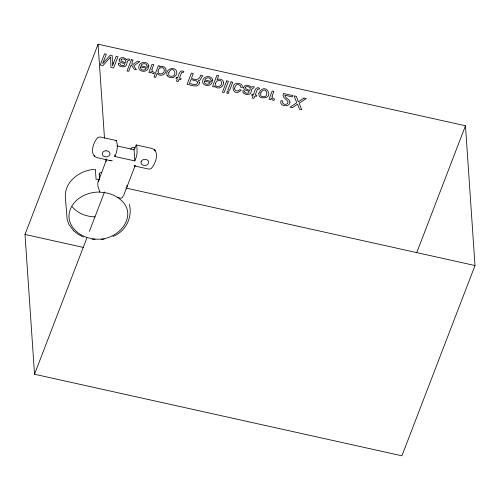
<?xml version="1.0" encoding="UTF-8"?>
<svg xmlns="http://www.w3.org/2000/svg" width="500" height="500" viewBox="0 0 500 500"><rect width="100%" height="100%" fill="white"/><g stroke="black" fill="none" stroke-linecap="round" stroke-linejoin="round"><path stroke-width="0.75" d="M122.95 196.275L122.819 196.906M99.531 178.575L99.219 174.05L99.55 173.2A1.787 1.425 -3.9 0 1 100.988 172.569L101.55 172.606M130.825 149.394L131.263 148.256A2.394 1.906 -3.9 0 1 133.181 147.4L134.594 147.713A2.394 1.906 -3.9 0 1 135.125 148.112M106.744 159.019L97.731 183.081L97.963 186.544L99.85 192.069L101.419 192.294A29.369 23.394 -3.9 0 1 114.819 195.85C143.981 211.469 118.325 244.213 92.475 238.569C79.444 237.4 65.9 225.494 69.6 211.494C73.169 198.65 87.256 191.706 99.85 192.069M25 234.456L98.075 44.194L465.469 125.763L475 265.544L401.925 455.806L34.531 374.237L25 234.456L83.694 247.488M134.825 160.919L134.062 149.725L136.181 144.931L137.019 147.581L137.056 153.181L136.581 156.256L134.825 160.919L114.894 156.494C117.137 151.713 118.319 145.425 116.244 140.506L99.931 136.95L97.925 137.444L95.994 139.762C92.938 144.475 89.406 155.169 97.212 157.7L111 160.763L112.263 160.694M34.531 374.237L86.888 237.919M89.406 231.356L104.525 191.994M123.537 195.837L135.181 165.512M416.756 252.606L465.469 125.763M98.106 181.506L99.162 179.831M94.831 169.756L95.369 169.45L96.069 179.306L99.338 179.275M122.631 197.369L121.088 198.306L117.713 197.4M115.9 140.775L116.244 140.506M135.019 165.831L134.006 165.519M112.956 236.438C125.625 231.588 132.762 217.438 129.356 204.312M94.012 169.431C79.513 170.362 63.775 182.169 65.419 197.963L67.175 219.675L69.025 224.625L73.75 230.875M101.213 239.519L104.262 239.094M95.05 216.869C86.506 216.7 77.681 213.4 72.144 206.694M106.056 150.75L108.338 151.256A3.869 3.081 -3.9 0 1 107.912 156.512A3.869 3.081 -3.9 0 1 102.244 153.969L102.95 152.131A3.869 3.081 -3.9 0 1 106.056 150.75M92.006 239.344L95.056 239.644M136.181 144.931L151.788 148.394C159.594 150.931 156.062 161.625 153.012 166.337L151.075 168.65L149.069 169.15L134.575 165.994M117.081 145.956L134.062 149.725M125.894 188.038L475 265.544M111 160.763L109.887 160.256M83.35 237.044L78.25 234.419L73.919 231.031M94.188 155.706L94.663 156.263M126.719 185.475L127.319 186.881M167.138 75.506C164.825 70.35 172.4 66.094 176.05 70.119C178.95 74.25 173.412 79.538 169.15 77.2A4.4 3.506 -3.9 0 1 167.138 75.506M114.787 155L114.894 156.494M98.075 44.194L104.481 138.156M105.906 159.125L106.069 161.456M99.575 174.881A1.787 1.425 -3.9 0 1 99.219 174.05M234.662 88.081C233.906 90.95 238.394 92.081 239.6 89.675L241.262 90.044C231.469 99.475 229.325 78.312 241.25 84.331A3.663 2.919 -3.9 0 1 242.288 85.981L242.244 87.5L240.575 87.131L240.269 85.506L238.113 84.513A2.2 1.75 -3.9 0 0 236.425 84.994L235.575 85.831L234.662 88.081M290.019 102.013C290.106 107.863 278.575 106.463 281.006 100.638L282.744 101.025C280.925 104.719 288.169 105.812 288.069 102C286.775 98.987 281.562 97.625 283.387 93.488L292.738 95.562L292.238 96.862L284.8 95.213C285.069 98.362 289.444 98.981 290.019 102.013M119.131 59.938C119.012 62.694 122.85 62.75 124.575 63.762L124.294 65.225C122.912 66.044 119.575 65.562 120.044 63.406L118.444 63.05C117.387 66.506 122.744 67.4 125.087 66.525C127.7 65.575 126.275 59.387 129.369 60.356L129.756 59.337L128.631 58.938L127.15 59.156L126.569 59.85C125.219 57.125 119.925 56.475 119.131 59.938M243.612 87.575C243.5 90.331 247.331 90.388 249.056 91.4L248.775 92.863C247.394 93.681 244.056 93.2 244.525 91.044L242.925 90.688C241.869 94.144 247.231 95.037 249.575 94.156C252.181 93.212 250.763 87.025 253.85 87.994L254.237 86.975L253.113 86.575L251.637 86.794L251.05 87.487C249.7 84.763 244.406 84.113 243.612 87.575M197.625 82.181C197.381 86.369 191.663 83.869 189.481 83.431L190.956 79.581L196.481 80.925L197.625 82.181M223.481 82.338C224.206 87.088 217.1 90.419 214.662 85.906L214.244 86.994L212.575 86.625L216.969 75.188L218.681 75.569L217.075 79.763C219.325 78.275 223.25 79.369 223.481 82.338M215.569 83.737C214.913 88.45 222.306 86.862 221.681 82.762C221.562 78.8 215.344 80.119 215.569 83.737M148.794 65.881L148.75 66.388L147.069 66.013C146.881 62.875 141.7 62.875 141.012 65.85L148.475 67.506C147.713 72.975 137.894 72.444 138.787 66.688C139.231 61.569 147.906 60.7 148.794 65.881M212.656 80.056L212.613 80.569L210.931 80.194C210.744 77.056 205.562 77.056 204.875 80.031L212.338 81.688C211.575 87.15 201.756 86.619 202.65 80.862C203.094 75.75 211.769 74.875 212.656 80.056M121.056 59.819L121.406 61.137L125.294 62.919C127.306 60.462 123.544 57.794 121.4 59.312L121.056 59.819M245.544 87.45L245.888 88.775L249.781 90.556C251.794 88.1 248.025 85.431 245.881 86.95L245.544 87.45M258.812 93.35L259.15 95.938A4.4 3.506 -3.9 0 0 261.163 97.631C276.394 100.037 265.219 79.912 258.812 93.35M158.062 71.019C157.55 75.506 164.844 74.362 164.275 70.163C164.406 66.075 157.919 67.369 158.062 71.019M166.056 70.125C166.388 74.713 159.656 77.412 157.231 73.3L155.662 77.381L154 77.013L158.338 65.725L159.913 66.075L159.512 67.125C161.9 65.331 166.269 66.838 166.056 70.125M140.638 66.956L140.506 67.975C140.963 70.775 145.425 70.781 146.294 68.213L140.638 66.956M204.5 81.137L204.369 82.15C204.825 84.956 209.288 84.956 210.156 82.394L204.5 81.137M151.931 69.419L152.306 71.5L154.338 72.319L153.781 73.775L152.312 73.325L151.05 71.469L150.506 72.888L148.881 72.525L152.031 64.325L153.744 64.7L151.931 69.419M272.087 96.1L272.462 98.175L274.494 98.994L273.938 100.45L272.469 100.006L271.206 98.15L270.663 99.562L269.037 99.206L272.188 91L273.9 91.381L272.087 96.1M141.156 161.612L140.988 162.569A3.869 3.081 -3.9 0 0 143.706 165.406A3.869 3.081 -3.9 0 0 148.012 164.131L148.719 162.294A3.869 3.081 -3.9 0 0 147.075 159.856L144.8 159.35A3.869 3.081 -3.9 0 0 141.694 160.738L141.156 161.612M168.85 72.337L168.669 74.825A2.438 1.944 -3.9 0 0 169.875 76.075C178.606 78.406 174.125 63.738 168.85 72.337M199.544 82.794C198.344 88.588 190.512 84.794 187.087 84.319L191.406 73.062L193.3 73.487L191.45 78.312C195.419 80.406 199.819 79.981 200.688 75.125L202.913 75.894C200.769 76.781 201.312 80.75 198.388 80.619L199.544 82.794M260.863 92.762L260.681 95.25A2.438 1.944 -3.9 0 0 261.881 96.5C270.619 98.831 266.137 84.162 260.863 92.762M113.581 62.994L112.525 65.85L112.188 55.475L110.312 55.062L102.656 63.663L106.35 54.181L104.544 53.781L100.219 65.031L102.931 65.638L110.6 57.013L110.931 67.412L113.612 68.006L117.931 56.75L116.137 56.356L113.581 62.994M131.375 59.737L127.056 70.987L128.7 71.356L131.213 64.819L134.262 69.281L136.45 69.769L133.731 65.831L139.825 61.612L137.637 61.125L132.869 64.556L131.838 63.181L133.025 60.1L131.375 59.737M176.375 77.406L175.944 78.537L177.325 78.844L176.444 81.131L178.175 81.519L179.05 79.225L180.681 79.588L181.112 78.463L179.488 78.1L181.544 72.744L182.125 72.25L183.412 72.469L183.831 71.381C179.706 68.95 178.65 75.081 177.756 77.713L176.375 77.406M226.725 80.906L222.406 92.156L224.112 92.537L228.438 81.287L226.725 80.906M227.281 91.544L226.681 93.106L228.425 93.494L229.025 91.931L227.281 91.544M231.006 81.856L227.869 90.019L229.606 90.406L232.744 82.244L231.006 81.856M252.144 94.231L251.713 95.356L253.088 95.662L252.213 97.956L253.944 98.338L254.819 96.05L256.45 96.406L256.881 95.281L255.256 94.919L257.312 89.569L257.894 89.075L259.181 89.294L259.6 88.206C255.475 85.769 254.419 91.906 253.525 94.537L252.144 94.231M303.931 98.044L298.387 101.838L296.294 96.35L294.012 95.844L296.8 102.725L290.006 107.169L292.369 107.694L297.587 104.181L299.475 109.269L301.725 109.769L299.144 103.244L306.275 98.569L303.931 98.044M155.113 150.738L154.338 149.838L155.113 150.738"/></g></svg>
